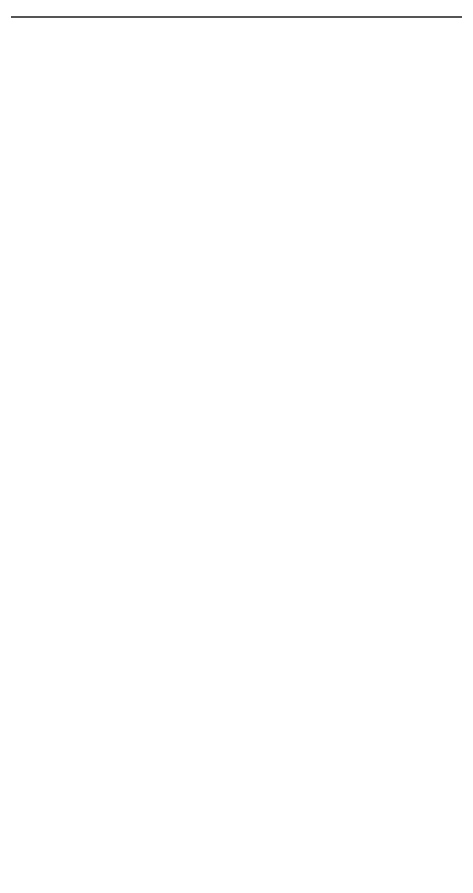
# Model space of a CAD drawing. Header units: millimetres. Extents: x 15.74 to 20.74, y -3.95 to 3.35.
# Drawn here: x 16.1402563 to 16.1403438, y -2.1498172 to -2.149646 of the extents above; entities that cross this region are included whole.
import ezdxf

# ---------------------------------------------------------------- set-up
doc = ezdxf.new("R2010")
doc.units = ezdxf.units.MM
doc.header["$MEASUREMENT"] = 0
doc.layers.get('0').update_dxf_attribs({"color": 8, "linetype": 'CONTINUOUS'})

# ---------------------------------------------------------------- blocks, each defined once
blk = doc.blocks.new('sgBrepBlock__207971600')
at = {"color": 0, "true_color": 0x000000, "invisible_edges": 15}
for points in [[(15.740353, -3.949646, 18), (20.740353, -3.949646, 18), (18.140353, -2.149646, 18)], [(17.340353, -2.149646, 18), (15.740353, -3.949646, 18), (18.140353, -2.149646, 18)], [(15.740353, -2.149646, 18), (15.740353, -3.949646, 18), (17.340353, -2.149646, 18)]]:
    blk.add_3dface(points, dxfattribs=at)
blk = doc.blocks.new('sgBrepBlock__207191984')
at = {"color": 0, "true_color": 0x000000}
blk.add_line((17.340353, -2.149646, -16), (15.740353, -2.149646, -16), dxfattribs=at)
at = {"color": 0, "true_color": 0x000000, "invisible_edges": 15}
for points in [[(15.740353, -3.949646, -16), (20.740353, -3.949646, -16), (18.140353, -2.149646, -16)], [(17.340353, -2.149646, -16), (15.740353, -3.949646, -16), (18.140353, -2.149646, -16)], [(15.740353, -2.149646, -16), (15.740353, -3.949646, -16), (17.340353, -2.149646, -16)]]:
    blk.add_3dface(points, dxfattribs=at)
blk = doc.blocks.new('sgBrepBlock__207200048')
at = {"color": 0, "true_color": 0x000000}
blk.add_line((17.340353, -2.149646, -16), (15.740353, -2.149646, -16), dxfattribs=at)
blk = doc.blocks.new('sgBrepBlock_32DS_193350112')
at = {"color": 0, "true_color": 0x000000}
for name in ['sgBrepBlock__207971600', 'sgBrepBlock__207191984', 'sgBrepBlock__207200048']:
    blk.add_blockref(name, (0, 0), dxfattribs=at)

msp = doc.modelspace()

# ---------------------------------------------------------------- block references
at = {"color": 0, "true_color": 0x000007}
msp.add_blockref('sgBrepBlock_32DS_193350112', (0, 0), dxfattribs=at)

doc.saveas('drawing.dxf')
